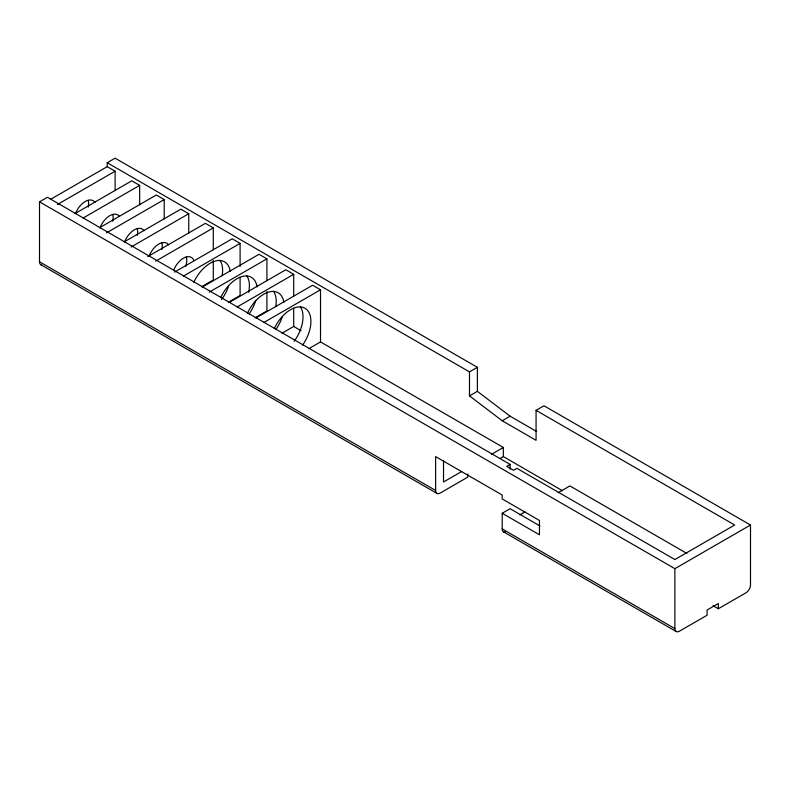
<?xml version="1.0" encoding="UTF-8"?>
<svg xmlns="http://www.w3.org/2000/svg" width="790" height="790" viewBox="0 0 790 790"><rect width="100%" height="100%" fill="white"/><g stroke="black" fill="none" stroke-linecap="round" stroke-linejoin="round"><path stroke-width="1.19" d="M41.761 264.986A6.379 3.683 -60 0 1 39.5 261.776L39.5 201.835L47.4 197.273L510.113 464.411L510.113 469.151M50.6 199.327L107.213 166.65L107.213 162.74L115.113 158.178L477.387 367.33L477.387 391.336L510.113 416.202L536.568 431.468M57.433 204.511L115.113 171.203L115.113 190.607M75.149 213.498L131.762 180.821L139.662 185.383L139.662 204.778M83.049 218.06L139.662 185.383M99.698 227.668L156.311 194.992L164.211 199.554L164.211 218.948M106.531 232.853L164.211 199.554M124.247 241.849L180.851 209.162L188.751 213.725L188.751 233.119M131.071 247.023L188.751 213.725M147.72 256.632L205.4 223.333L213.3 227.895L213.3 249.719M155.62 261.194L213.3 227.895M174.521 272.106L232.201 238.807L240.101 243.369L240.101 266.398M183.497 276.056L240.101 243.369M201.549 286.8L213.3 280.025L213.3 260.621M202.398 286.968L259.011 254.281L266.911 258.844L266.911 280.667M209.232 292.142L266.911 258.844M228.35 302.284L240.101 295.5L240.101 277.31M229.199 302.442L285.812 269.755L293.712 274.318L293.712 296.141M237.099 307.004L293.712 274.318M255.16 317.758L266.911 310.974L266.911 291.579M256 317.916L312.613 285.229L320.513 289.792L320.513 341.922L503.339 447.476L503.339 456.6L562.529 490.768M263.9 322.478L320.513 289.792M281.961 333.232L293.712 326.448L301.059 330.694M308.762 348.706L320.513 341.922M107.213 162.74L469.487 371.893L477.387 367.33M713.094 605.713L718.337 608.744L745.987 592.777A6.379 3.683 -60 0 0 750.5 584.956L750.5 525.014L543.974 405.774L536.074 410.336L536.074 440.307L502.213 420.764L469.487 395.899L477.387 391.336M502.213 420.764L510.113 416.202M461.686 471.521L443.526 482.009L443.526 460.432M491.597 454.26L503.339 447.476M500.179 458.427L503.339 456.6M510.113 464.411L506.726 466.367L513.5 470.277L516.887 468.322L674.887 559.547L734.7 525.014L536.074 410.336M505.56 532.025A6.379 3.683 -60 0 1 502.213 528.925L502.213 513.283L510.113 508.721L539.906 525.923M519.731 514.902L525.064 511.821M558.175 492.703L569.926 485.919L686.826 553.415M39.5 201.835L674.887 568.672L750.5 525.014M107.213 166.65L115.113 171.203M502.213 513.283L539.461 534.79L539.461 520.452L502.213 498.954L502.213 495.044L435.626 456.6L435.626 490.481A6.379 3.683 -60 0 0 440.139 493.088L467.789 477.121L467.789 473.99M39.5 261.776L435.626 490.481M502.213 528.925L674.887 628.613A6.379 3.683 -60 0 0 679.4 631.22L707.05 615.252L707.05 610.048L718.337 603.53L718.337 608.744M40.823 264.699L436.949 493.404M503.536 531.848L676.21 631.536M674.887 568.672L674.887 628.613M469.487 371.893L469.487 395.899M293.712 308.258L293.712 326.448M88.203 200.314A15.958 9.213 -60 0 1 88.203 207.059M246.697 275.73A28.726 16.59 -60 0 1 248.722 292.359M220.657 297.682A28.726 16.59 -60 0 1 241.809 276.609A28.726 16.59 -60 0 1 257.066 286.918M255.772 300.319A28.726 16.59 -60 0 1 249.057 314.084M75.435 213.665A15.958 9.213 -60 0 1 94.978 202.378M300.299 306.678A28.726 16.59 -60 0 1 294.147 341.339M124.524 242.007A15.958 9.213 -60 0 1 144.076 230.72M173.622 270.348A15.958 9.213 -60 0 1 184.376 257.678A15.958 9.213 -60 0 1 193.994 260.651M137.302 228.656A15.958 9.213 -60 0 1 137.302 235.4M186.391 256.997A15.958 9.213 -60 0 1 185.611 266.585M274.258 328.63A28.726 16.59 -60 0 1 304.97 308.248A28.726 16.59 -60 0 1 302.669 345.032M193.846 282.208A28.726 16.59 -60 0 1 215.008 261.135A28.726 16.59 -60 0 1 230.255 271.444M228.606 285.99A28.726 16.59 -60 0 1 221.635 299.479M219.887 260.256A28.726 16.59 -60 0 1 222.128 275.769M247.458 313.156A28.726 16.59 -60 0 1 268.62 292.083A28.726 16.59 -60 0 1 283.867 302.392M282.208 316.938A28.726 16.59 -60 0 1 275.868 329.558M273.498 291.204A28.726 16.59 -60 0 1 275.74 306.718M99.984 227.836A15.958 9.213 -60 0 1 119.527 216.549M149.073 256.177A15.958 9.213 -60 0 1 168.616 244.89M112.753 214.485A15.958 9.213 -60 0 1 112.753 221.23M161.851 242.826A15.958 9.213 -60 0 1 161.851 249.571"/></g></svg>
